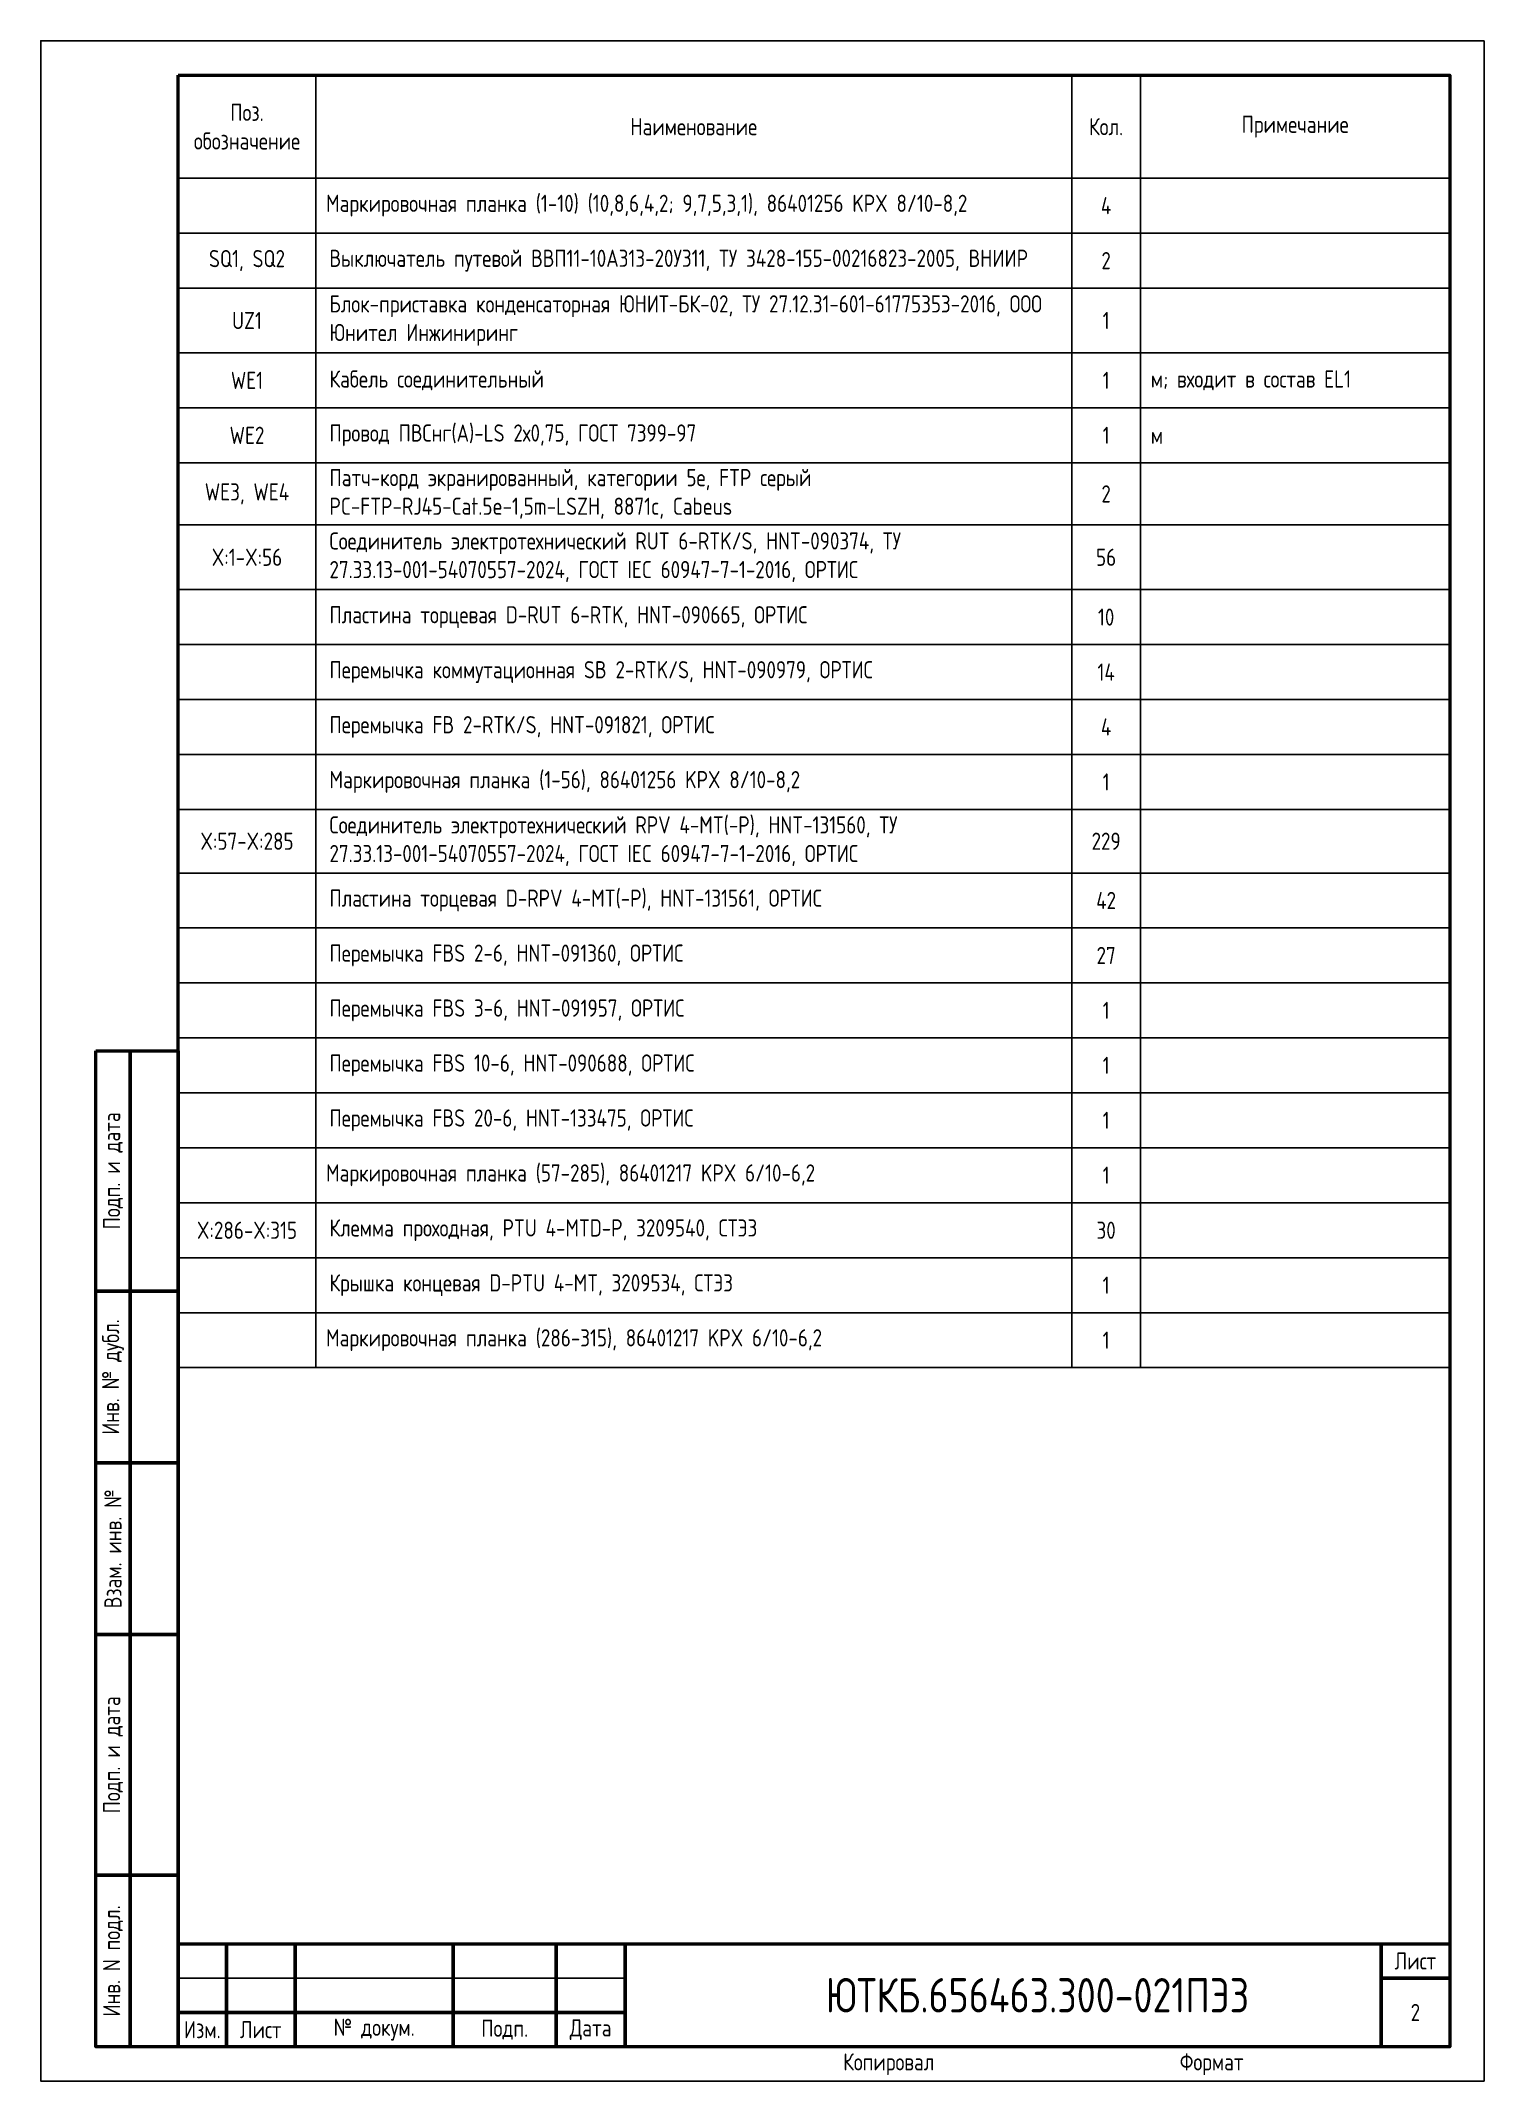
# Paper-space layout 'A4-5' of a CAD drawing. Header units: millimetres. Extents: x -87 to 31, y 22 to 188.
# The model-space entities are those that its viewports show. They can reach past a viewport. Long polylines and large blocks are cut down to what shows.
import ezdxf

# ---------------------------------------------------------------- set-up
doc = ezdxf.new("R2010")
doc.units = ezdxf.units.MM
doc.styles.add('Gost_type_A', font='GOST_0.TTF')

# ---------------------------------------------------------------- blocks, each defined once
blk = doc.blocks.new('Формат_А3')
blk.add_lwpolyline([(-420, 297), (0, 297), (0, 0), (-420, 0)], close=True)
blk = doc.blocks.new('Штамп левый нижний')
at = {"lineweight": 50}
for points in [[(-12, 145), (-7, 145), (-7, 110), (-12, 110)], [(-7, 145), (0, 145), (0, 110), (-7, 110)], [(-12, 110), (-7, 110), (-7, 85), (-12, 85)], [(-7, 110), (0, 110), (0, 85), (-7, 85)], [(-12, 85), (-7, 85), (-7, 60), (-12, 60)], [(-7, 85), (0, 85), (0, 60), (-7, 60)], [(-12, 60), (-7, 60), (-7, 25), (-12, 25)], [(-7, 60), (0, 60), (0, 25), (-7, 25)], [(-12, 25), (-7, 25), (-7, 0), (-12, 0)], [(-7, 25), (0, 25), (0, 0), (-7, 0)]]:
    blk.add_lwpolyline(points, close=True, dxfattribs=at)
at = {"char_height": 2.5, "attachment_point": 5, "rotation": 90, "style": 'Gost_type_A'}
for s, insert, width in [('Подп. и дата', (-9.5, 127.5), 35), ('Инв. № дубл.', (-9.5, 97.5), 25), ('Взам. инв. №', (-9.5, 72.5), 25), ('Подп. и дата', (-9.5, 42.5), 35), ('Инв. N подл.', (-9.5, 12.5), 25)]:
    blk.add_mtext(s, dxfattribs=dict(at, insert=insert, width=width))
blk = doc.blocks.new('Формат_А4')
blk.add_lwpolyline([(0, 297), (0, 0), (-210, 0), (-210, 297)], close=True)
at = {"lineweight": 50}
blk.add_lwpolyline([(-190, 292), (-5, 292), (-5, 5), (-190, 5)], close=True, dxfattribs=at)
blk = doc.blocks.new('Штамп малый нижний')
at = {"lineweight": 50}
for points in [[(-185, 15), (-178, 15), (-178, 5), (-185, 5)], [(-178, 15), (-168, 15), (-168, 5), (-178, 5)], [(-168, 15), (-145, 15), (-145, 5), (-168, 5)], [(-145, 15), (-130, 15), (-130, 5), (-145, 5)], [(-130, 15), (-120, 15), (-120, 5), (-130, 5)], [(-120, 15), (-10, 15), (-10, 0), (-120, 0)], [(-10, 15), (0, 15), (0, 10), (-10, 10)], [(-10, 10), (0, 10), (0, 0), (-10, 0)], [(-185, 5), (-178, 5), (-178, 0), (-185, 0)], [(-178, 5), (-168, 5), (-168, 0), (-178, 0)], [(-168, 5), (-145, 5), (-145, 0), (-168, 0)], [(-145, 5), (-130, 5), (-130, 0), (-145, 0)], [(-130, 5), (-120, 5), (-120, 0), (-130, 0)]]:
    blk.add_lwpolyline(points, close=True, dxfattribs=at)
for points in [[(-185, 15), (-178, 15), (-178, 10), (-185, 10)], [(-178, 15), (-168, 15), (-168, 10), (-178, 10)], [(-168, 15), (-145, 15), (-145, 10), (-168, 10)], [(-145, 15), (-130, 15), (-130, 10), (-145, 10)], [(-130, 15), (-120, 15), (-120, 10), (-130, 10)], [(-185, 10), (-178, 10), (-178, 5), (-185, 5)], [(-178, 10), (-168, 10), (-168, 5), (-178, 5)], [(-168, 10), (-145, 10), (-145, 5), (-168, 5)], [(-145, 10), (-130, 10), (-130, 5), (-145, 5)], [(-130, 10), (-120, 10), (-120, 5), (-130, 5)]]:
    blk.add_lwpolyline(points, close=True)
at = {"char_height": 2.5, "style": 'Gost_type_A'}
for s, insert, width, attachment_point in [('Лист', (-5, 12.5), 10, 5), ('Изм.', (-181.5, 2.5), 7, 5), ('Лист', (-173, 2.5), 10, 5), ('№ докум.', (-156.5, 2.5), 23, 5), ('Подп.', (-137.5, 2.5), 15, 5), ('Дата', (-125, 2.5), 10, 5), ('Копировал', (-75, -2.53), 13.1202, 6), ('Формат', (-30, -2.53), 13.1202, 6)]:
    blk.add_mtext(s, dxfattribs=dict(at, insert=insert, width=width, attachment_point=attachment_point))
blk = doc.blocks.new('*T20')
at = {"color": 0, "lineweight": -2, "transparency": 16777216}
for p, q in [((0, 0), (185, 0)), ((0, 0), (0, -15)), ((20, 0), (20, -15)), ((130, 0), (130, -15)), ((140, 0), (140, -15)), ((185, 0), (185, -15)), ((210, 0), (395, 0)), ((210, 0), (210, -15)), ((230, 0), (230, -15)), ((340, 0), (340, -15)), ((350, 0), (350, -15)), ((395, 0), (395, -15))]:
    blk.add_line(p, q, dxfattribs=at)
at = {"color": 0, "linetype": 'ByBlock', "lineweight": -2, "transparency": 16777216}
for p, q in [((0, -15), (185, -15)), ((0, -15), (0, -226.87)), ((20, -15), (20, -226.87)), ((130, -15), (130, -226.87)), ((140, -15), (140, -162.2)), ((185, -15), (185, -226.87)), ((210, -15), (395, -15)), ((210, -15), (210, -188.14)), ((230, -15), (230, -188.14)), ((340, -15), (340, -188.14)), ((350, -15), (350, -23)), ((395, -15), (395, -188.14)), ((210, -23), (395, -23)), ((350, -23), (350, -156.14)), ((0, -28.63), (185, -28.63)), ((210, -31), (395, -31)), ((0, -38.06), (185, -38.06)), ((210, -40.43), (395, -40.43)), ((0, -47.45), (185, -47.45)), ((210, -48.43), (395, -48.43)), ((0, -55.45), (185, -55.45)), ((210, -56.43), (395, -56.43)), ((0, -63.45), (185, -63.45)), ((210, -65.48), (395, -65.48)), ((0, -73.86), (185, -73.86)), ((210, -74.89), (395, -74.89)), ((0, -81.86), (185, -81.86)), ((210, -82.89), (395, -82.89)), ((0, -91.3), (185, -91.3)), ((210, -90.89), (395, -90.89)), ((0, -99.3), (185, -99.3)), ((210, -98.89), (395, -98.89)), ((210, -106.89), (395, -106.89)), ((0, -112.14), (185, -112.14)), ((210, -116.14), (395, -116.14)), ((210, -124.14), (395, -124.14)), ((0, -124.97), (185, -124.97)), ((210, -132.14), (395, -132.14)), ((0, -135.6), (185, -135.6)), ((210, -140.14), (395, -140.14)), ((0, -146.2), (185, -146.2)), ((210, -148.14), (395, -148.14)), ((0, -154.2), (185, -154.2)), ((210, -156.14), (395, -156.14)), ((350, -156.14), (350, -164.14)), ((0, -162.2), (185, -162.2)), ((140, -162.2), (140, -226.87)), ((210, -164.14), (395, -164.14)), ((350, -164.14), (350, -180.14)), ((0, -170.2), (185, -170.2)), ((210, -172.14), (395, -172.14)), ((0, -178.2), (185, -178.2)), ((210, -180.14), (395, -180.14)), ((350, -180.14), (350, -188.14)), ((0, -186.2), (185, -186.2)), ((210, -188.14), (395, -188.14)), ((0, -194.87), (185, -194.87)), ((0, -202.87), (185, -202.87)), ((0, -210.87), (185, -210.87)), ((0, -218.87), (185, -218.87)), ((0, -226.87), (185, -226.87))]:
    blk.add_line(p, q, dxfattribs=at)
at = {"transparency": 16777216, "char_height": 2.5, "style": 'Gost_type_A'}
for s, insert, width, attachment_point in [('Поз. обозначение', (10, -7.5), 17, 5), ('Примечание', (162.5, -7.5), 42, 5), ('Поз. обозначение', (220, -7.5), 17, 5), ('Примечание', (372.5, -7.5), 42, 5), ('Наименование', (75, -7.5), 107, 5), ('Кол.', (135, -7.5), 7, 5), ('Наименование', (285, -7.5), 107, 5), ('Кол.', (345, -7.5), 7, 5), ('Маркировочная планка (1-10) (10,8,6,4,2; 9,7,5,3,1), 86401256 KPX 8/10-8,2', (231.5, -19), 107, 4), ('4', (345, -19), 7, 5), ('Перемычка FBS 10-6, HNT-090688, ОРТИС', (232, -144.14), 106, 4), ('1', (345, -144.14), 7, 5), ('Перемычка ПС 2-8, 15000020, СТЭЗ ', (21.5, -166.2), 107, 4), ('12', (135, -166.2), 7, 5), ('6', (135, -174.2), 7, 5), ('Маркировочная планка (1-14) (14,12,10,8,6,4,2; 13,11,9,7,5,3,1), 86401256 KPX 8/10-8,2', (21.5, -182.2), 107, 4), ('6', (135, -182.2), 7, 5), ('{\\C256;Блок испытательный, в составе:}', (21.5, -190.53), 107, 4), ('Блок базовый ЭПББ 4+1, 111505, ТУ 27.33.13-001-53942713-2023, ЭПРОМ', (21.5, -198.87), 107, 4), ('4', (135, -198.87), 7, 5), ('Крышка рабочая ЭПРК 4+1, 121505, ТУ 27.33.13-001-53942713-2023, ЭПРОМ', (21.5, -206.87), 107, 4), ('4', (135, -206.87), 7, 5), ('Перемычка ПС 2-8, 15000020, СТЭЗ ', (21.5, -214.87), 107, 4), ('2', (135, -214.87), 7, 5), ('Маркировочная планка (1-10) (2,4.6,8,10; 1,3,5,7,9), 86401256 KPX 8/10-8,2', (21.5, -222.87), 107, 4), ('4', (135, -222.87), 7, 5)]:
    blk.add_mtext(s, dxfattribs=dict(at, insert=insert, width=width, attachment_point=attachment_point))
at = {"color": 0, "transparency": 16777216, "char_height": 2.5, "style": 'Gost_type_A'}
for s, insert, width, attachment_point in [('{\\C256;Интеллектуальное электронное устройство \\C5;ЮНИТ-М519-ДЗТ-Р102-К103-К103-К103-В101-В101-В101-В101-В121-М186.0800-М186.0800-С01.03, \\C256;НЛПР.656122.602-01, }ООО Юнител Инжиниринг', (22, -21.81), 106, 4), ('A1', (10, -21.81), 18, 5), ('1', (135, -21.81), 7, 5), ('SQ1, SQ2', (220, -27), 18, 5), ('{\\C256;Выключатель путевой ВВП11-10А313-20У311, ТУ 3428-155-00216823-2005, ВНИИР }', (232, -27), 106, 4), ('2', (345, -27), 7, 5), ('Блок интерфейсный ИЧМ {\\C5;ЮНИТ-ИЧМ-СУГР-К-С}, ТУ 27.12.23-609-61775353-2024, ООО Юнител Инжиниринг', (22, -33.34), 106, 4), ('A1.1', (10, -33.34), 18, 5), ('1', (135, -33.34), 7, 5), ('{\\C256;Блок-приставка конденсаторная ЮНИТ-БК-02, ТУ 27.12.31-601-61775353-2016, }ООО Юнител Инжиниринг', (232, -35.72), 106, 4), ('UZ1', (220, -35.72), 18, 5), ('1', (345, -35.72), 7, 5), ('EL1', (10, -42.75), 18, 5), ('Светильник светодиодный ЖКХ-08 Д с кабелем 3 м, 5000 К,\\PТУ 3461-009-01281952-2018, Фокус ', (22, -42.75), 106, 4), ('1', (135, -42.75), 7, 5), ('WE1', (220, -44.43), 18, 5), ('Кабель соединительный', (232, -44.43), 106, 4), ('1', (345, -44.43), 7, 5), ('{\\C256;м; входит в состав} EL1', (351.5, -44.43), 42, 4), ('HL1', (10, -51.45), 18, 5), ('{\\C256;Лампа СКЛ 14Н-2-Ж-2-220 П Ч IP65 ЯШГК.433137.068 ТУ, Протон-Импульс}', (22, -51.45), 106, 4), ('1', (135, -51.45), 7, 5), ('WE2', (220, -52.43), 18, 5), ('Провод ПВСнг(А)-LS 2х0,75, ГОСТ 7399-97', (232, -52.43), 106, 4), ('1', (345, -52.43), 7, 5), ('{\\C256;м}', (351.5, -52.43), 42, 4), ('K1', (10, -59.45), 18, 5), ('{\\C256;Реле промежуточное }силовое, 1 NO (SPST-NO) двойной разрыв{\\C256;, в составе:}', (22, -59.45), 106, 4), ('{\\C256;Патч-корд экранированный, категории 5е, FTP серый PC-FTP-RJ45-Cat.5e-1,5m-LSZH, 8871c, Cabeus}', (232, -60.96), 106, 4), ('WE3, WE4', (220, -60.96), 18, 5), ('2', (345, -60.96), 7, 5), ('Реле 62.31.9.220.4800, Finder', (21.5, -68.66), 107, 4), ('1', (135, -68.66), 7, 5), ('Соединитель электротехнический RUT 6-RTK/S, HNT-090374, ТУ 27.33.13-001-54070557-2024, ГОСТ IEC 60947-7-1-2016, ОРТИС', (232, -70.18), 106, 4), ('{\\C256;X:1-X:56}', (220, -70.18), 18, 5), ('56', (345, -70.18), 7, 5), ('Розетка с винтовым зажимом, 92.03SMA, Finder', (21.5, -77.86), 107, 4), ('1', (135, -77.86), 7, 5), ('Пластина торцевая D-RUT 6-RTK, HNT-090665, ОРТИС', (232, -78.89), 106, 4), ('10', (345, -78.89), 7, 5), ('{\\C256;Устройство контроля изоляции ЮНИТ-КИ, ТУ 27.12.23-609-61775353-2024,     ООО Юнител Инжиниринг}', (22, -86.58), 106, 4), ('KS1-KS4', (10, -86.58), 18, 5), ('4', (135, -86.58), 7, 5), ('Перемычка коммутационная SB 2-RTK/S, HNT-090979, ОРТИС', (232, -86.89), 106, 4), ('14', (345, -86.89), 7, 5), ('R1-R4', (10, -95.3), 18, 5), ('{\\C256;Резистор С5-35В, 25 Вт, 3,9 кОм, ±10%, ОЖО.467.541 ТУ, Кермет}', (22, -95.3), 106, 4), ('4', (135, -95.3), 7, 5), ('Перемычка FB 2-RTK/S, HNT-091821, ОРТИС', (232, -94.89), 106, 4), ('4', (345, -94.89), 7, 5), ('SA1, SA3, SA5, SA7, SA9, SA10', (10, -105.72), 18, 5), ('{\\C256;Переключатель кулачковый S10 JDG 1105 B4/1447,  (с компл. винтов 3,9х16 потай, саморез DIN 7982F-H A2 - 4 шт.), АУТС.642210.001 ТУ, ОРТИС}', (22, -105.72), 106, 4), ('Маркировочная планка (1-56), 86401256 KPX 8/10-8,2', (232, -102.89), 106, 4), ('1', (345, -102.89), 7, 5), ('6', (135, -105.72), 7, 5), ('Соединитель электротехнический RPV 4-MT(-P), HNT-131560, ТУ 27.33.13-001-54070557-2024, ГОСТ IEC 60947-7-1-2016, ОРТИС ', (232, -111.51), 106, 4), ('{\\C256;X:57-X:285}', (220, -111.51), 18, 5), ('229', (345, -111.51), 7, 5), ('SA2, SA4, SA6, SA8, SA15', (10, -118.55), 18, 5), ('{\\C256;Переключатель кулачковый S10 JDG 1104 B4/1447,  (с компл. винтов 3,9х16 потай, саморез DIN 7982F-H A2 - 4 шт.), АУТС.642210.001 ТУ, ОРТИС}', (22, -118.55), 106, 4), ('5', (135, -118.55), 7, 5), ('Пластина торцевая D-RPV 4-MT(-P), HNT-131561, ОРТИС', (232, -120.14), 106, 4), ('42', (345, -120.14), 7, 5), ('SA11-SA14, SA16', (10, -130.29), 18, 5), ('{\\C256;Переключатель кулачковый S10 JDG 1103 B4/1447,  (с компл. винтов 3,9х16 потай, саморез DIN 7982F-H A2 - 4 шт.), АУТС.642210.001 ТУ, ОРТИС}', (22, -130.29), 106, 4), ('Перемычка FBS 2-6, HNT-091360, ОРТИС', (232, -128.14), 106, 4), ('27', (345, -128.14), 7, 5), ('5', (135, -130.29), 7, 5), ('Перемычка FBS 3-6, HNT-091957, ОРТИС', (232, -136.14), 106, 4), ('1', (345, -136.14), 7, 5), ('SG1-SG4,  SG7, SG8', (10, -140.9), 18, 5), ('{\\C256;Блок испытательный, в составе:}', (22, -140.9), 106, 4), ('{\\C256;Блок базовый ЭПББ 6+1, 111507, ТУ 27.33.13-001-53942713-2023, НПП "ЭПРОМ"}', (22, -150.2), 106, 4), ('6', (135, -150.2), 7, 5), ('Перемычка FBS 20-6, HNT-133475, ОРТИС', (232, -152.14), 106, 4), ('1', (345, -152.14), 7, 5), ('{\\C256;Крышка рабочая ЭПРК 6+1, 121507, ТУ 27.33.13-001-53942713-2023, НПП "ЭПРОМ"}', (22, -158.2), 106, 4), ('6', (135, -158.2), 7, 5), ('Маркировочная планка (57-285), 86401217 KPX 6/10-6,2', (231.5, -160.14), 107, 4), ('1', (345, -160.14), 7, 5), ('{\\C256;X:286-X:315}', (220, -168.14), 18, 5), ('Клемма проходная, PTU 4-MTD-P, 3209540, СТЭЗ', (232, -168.14), 106, 4), ('30', (345, -168.14), 7, 5), ('Маркировочная планка (1-14) (2,4.6,8,10,12,14; 1,3,5,7,9,11,13){\\C256;, 86401256 KPX 8/10-8,2}', (21.5, -174.2), 107, 4), ('Крышка концевая D-PTU 4-MT, 3209534, СТЭЗ', (232, -176.14), 106, 4), ('1', (345, -176.14), 7, 5), ('Маркировочная планка (286-315), 86401217 KPX 6/10-6,2', (231.5, -184.14), 107, 4), ('1', (345, -184.14), 7, 5), ('SG5, SG6, SG9, SG10', (10, -190.53), 18, 5)]:
    blk.add_mtext(s, dxfattribs=dict(at, insert=insert, width=width, attachment_point=attachment_point))
blk = doc.blocks.new('*T42')
at = {"color": 0, "lineweight": -2, "transparency": 16777216}
for p, q in [((0, 0), (185, 0)), ((0, 0), (0, -15)), ((20, 0), (20, -15)), ((130, 0), (130, -15)), ((140, 0), (140, -15)), ((185, 0), (185, -15))]:
    blk.add_line(p, q, dxfattribs=at)
at = {"color": 0, "linetype": 'ByBlock', "lineweight": -2, "transparency": 16777216}
for p, q in [((0, -15), (185, -15)), ((0, -15), (0, -188.14)), ((20, -15), (20, -188.14)), ((130, -15), (130, -188.14)), ((140, -15), (140, -23)), ((185, -15), (185, -188.14)), ((0, -23), (185, -23)), ((140, -23), (140, -156.14)), ((0, -31), (185, -31)), ((0, -40.43), (185, -40.43)), ((0, -48.43), (185, -48.43)), ((0, -56.43), (185, -56.43)), ((0, -65.48), (185, -65.48)), ((0, -74.89), (185, -74.89)), ((0, -82.89), (185, -82.89)), ((0, -90.89), (185, -90.89)), ((0, -98.89), (185, -98.89)), ((0, -106.89), (185, -106.89)), ((0, -116.14), (185, -116.14)), ((0, -124.14), (185, -124.14)), ((0, -132.14), (185, -132.14)), ((0, -140.14), (185, -140.14)), ((0, -148.14), (185, -148.14)), ((0, -156.14), (185, -156.14)), ((140, -156.14), (140, -164.14)), ((0, -164.14), (185, -164.14)), ((140, -164.14), (140, -180.14)), ((0, -172.14), (185, -172.14)), ((0, -180.14), (185, -180.14)), ((140, -180.14), (140, -188.14)), ((0, -188.14), (185, -188.14))]:
    blk.add_line(p, q, dxfattribs=at)
at = {"transparency": 16777216, "char_height": 2.5, "style": 'Gost_type_A'}
for s, insert, width, attachment_point in [('Поз. обозначение', (10, -7.5), 17, 5), ('Примечание', (162.5, -7.5), 42, 5), ('Наименование', (75, -7.5), 107, 5), ('Кол.', (135, -7.5), 7, 5), ('Маркировочная планка (1-10) (10,8,6,4,2; 9,7,5,3,1), 86401256 KPX 8/10-8,2', (21.5, -19), 107, 4), ('4', (135, -19), 7, 5), ('Перемычка FBS 10-6, HNT-090688, ОРТИС', (22, -144.14), 106, 4), ('1', (135, -144.14), 7, 5)]:
    blk.add_mtext(s, dxfattribs=dict(at, insert=insert, width=width, attachment_point=attachment_point))
at = {"color": 0, "transparency": 16777216, "char_height": 2.5, "style": 'Gost_type_A'}
for s, insert, width, attachment_point in [('SQ1, SQ2', (10, -27), 18, 5), ('{\\C256;Выключатель путевой ВВП11-10А313-20У311, ТУ 3428-155-00216823-2005, ВНИИР }', (22, -27), 106, 4), ('2', (135, -27), 7, 5), ('{\\C256;Блок-приставка конденсаторная ЮНИТ-БК-02, ТУ 27.12.31-601-61775353-2016, }ООО Юнител Инжиниринг', (22, -35.72), 106, 4), ('UZ1', (10, -35.72), 18, 5), ('1', (135, -35.72), 7, 5), ('WE1', (10, -44.43), 18, 5), ('Кабель соединительный', (22, -44.43), 106, 4), ('1', (135, -44.43), 7, 5), ('{\\C256;м; входит в состав} EL1', (141.5, -44.43), 42, 4), ('WE2', (10, -52.43), 18, 5), ('Провод ПВСнг(А)-LS 2х0,75, ГОСТ 7399-97', (22, -52.43), 106, 4), ('1', (135, -52.43), 7, 5), ('{\\C256;м}', (141.5, -52.43), 42, 4), ('{\\C256;Патч-корд экранированный, категории 5е, FTP серый PC-FTP-RJ45-Cat.5e-1,5m-LSZH, 8871c, Cabeus}', (22, -60.96), 106, 4), ('WE3, WE4', (10, -60.96), 18, 5), ('2', (135, -60.96), 7, 5), ('Соединитель электротехнический RUT 6-RTK/S, HNT-090374, ТУ 27.33.13-001-54070557-2024, ГОСТ IEC 60947-7-1-2016, ОРТИС', (22, -70.18), 106, 4), ('{\\C256;X:1-X:56}', (10, -70.18), 18, 5), ('56', (135, -70.18), 7, 5), ('Пластина торцевая D-RUT 6-RTK, HNT-090665, ОРТИС', (22, -78.89), 106, 4), ('10', (135, -78.89), 7, 5), ('Перемычка коммутационная SB 2-RTK/S, HNT-090979, ОРТИС', (22, -86.89), 106, 4), ('14', (135, -86.89), 7, 5), ('Перемычка FB 2-RTK/S, HNT-091821, ОРТИС', (22, -94.89), 106, 4), ('4', (135, -94.89), 7, 5), ('Маркировочная планка (1-56), 86401256 KPX 8/10-8,2', (22, -102.89), 106, 4), ('1', (135, -102.89), 7, 5), ('Соединитель электротехнический RPV 4-MT(-P), HNT-131560, ТУ 27.33.13-001-54070557-2024, ГОСТ IEC 60947-7-1-2016, ОРТИС ', (22, -111.51), 106, 4), ('{\\C256;X:57-X:285}', (10, -111.51), 18, 5), ('229', (135, -111.51), 7, 5), ('Пластина торцевая D-RPV 4-MT(-P), HNT-131561, ОРТИС', (22, -120.14), 106, 4), ('42', (135, -120.14), 7, 5), ('Перемычка FBS 2-6, HNT-091360, ОРТИС', (22, -128.14), 106, 4), ('27', (135, -128.14), 7, 5), ('Перемычка FBS 3-6, HNT-091957, ОРТИС', (22, -136.14), 106, 4), ('1', (135, -136.14), 7, 5), ('Перемычка FBS 20-6, HNT-133475, ОРТИС', (22, -152.14), 106, 4), ('1', (135, -152.14), 7, 5), ('Маркировочная планка (57-285), 86401217 KPX 6/10-6,2', (21.5, -160.14), 107, 4), ('1', (135, -160.14), 7, 5), ('{\\C256;X:286-X:315}', (10, -168.14), 18, 5), ('Клемма проходная, PTU 4-MTD-P, 3209540, СТЭЗ', (22, -168.14), 106, 4), ('30', (135, -168.14), 7, 5), ('Крышка концевая D-PTU 4-MT, 3209534, СТЭЗ', (22, -176.14), 106, 4), ('1', (135, -176.14), 7, 5), ('Маркировочная планка (286-315), 86401217 KPX 6/10-6,2', (21.5, -184.14), 107, 4), ('1', (135, -184.14), 7, 5)]:
    blk.add_mtext(s, dxfattribs=dict(at, insert=insert, width=width, attachment_point=attachment_point))

msp = doc.modelspace()

# ---------------------------------------------------------------- block references
at = {"color": 1}
for name, p in [('Формат_А4', (-210, 0)), ('Формат_А4', (0, 0)), ('Формат_А3', (420, 0)), ('Штамп левый нижний', (-190, 5)), ('Штамп малый нижний', (-5, 5))]:
    msp.add_blockref(name, p, dxfattribs=at)
for name, p in [('*T20', (-400, 292)), ('*T42', (-190, 292))]:
    msp.add_blockref(name, p)

# ---------------------------------------------------------------- texts
at = {"color": 1, "insert": (-65, 12.5), "char_height": 5, "width": 120, "attachment_point": 5, "style": 'Gost_type_A'}
msp.add_mtext('{\\C256;ЮТКБ.656463.300-021ПЭ3}', dxfattribs=at)
at = {"insert": (-10, 10), "char_height": 2.5, "width": 10, "attachment_point": 5, "style": 'Gost_type_A'}
msp.add_mtext('2', dxfattribs=at)

psp = doc.layouts.new('A4-5')

# ---------------------------------------------------------------- viewports
at = {"layer": '0'}
psp.add_viewport(center=(-27.88, 105.01), size=(117.59, 166.304), view_center_point=(-105, 148.5), view_height=297, dxfattribs=at)

doc.saveas('drawing.dxf')
